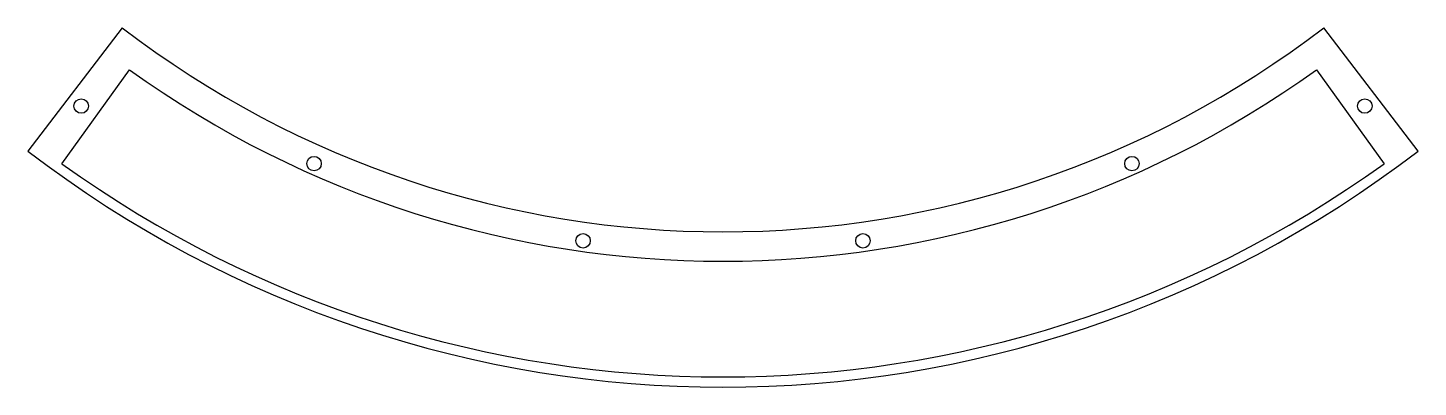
# Model space of a CAD drawing. Header units: millimetres. Extents: x -163 to 163, y 363 to 447.
import ezdxf

# ---------------------------------------------------------------- set-up
doc = ezdxf.new("R2010")
doc.units = ezdxf.units.MM
doc.layers.add('CUT', color=7, linetype='Continuous')

msp = doc.modelspace()

# ---------------------------------------------------------------- linework, layer by layer
at = {"layer": 'CUT'}
for p, q in [((-141.23, 447.44, 0.5), (-163.45, 418.48, 0.5)), ((163.45, 418.48, 0.5), (141.23, 447.44, 0.5)), ((-155.42, 415.5, 0.5), (-139.53, 437.58, 0.5)), ((139.53, 437.58, 0.5), (155.42, 415.5, 0.5))]:
    msp.add_line(p, q, dxfattribs=at)
for centre in [(-150.9, 429.05, 0.5), (150.9, 429.05, 0.5), (-96.15, 415.54, 0.5), (96.15, 415.54, 0.5), (-32.9, 397.4, 0.5), (32.9, 397.4, 0.5)]:
    msp.add_circle(centre, 1.7, dxfattribs=at)
for radius, start, end in [(232, 232.5, 307.5), (238.9, 234.2639, 305.7361), (268.5, 232.5, 307.5), (266.1, 234.2639, 305.7361)]:
    msp.add_arc((0, 631.5, 0.5), radius, start, end, dxfattribs=at)

doc.saveas('drawing.dxf')
